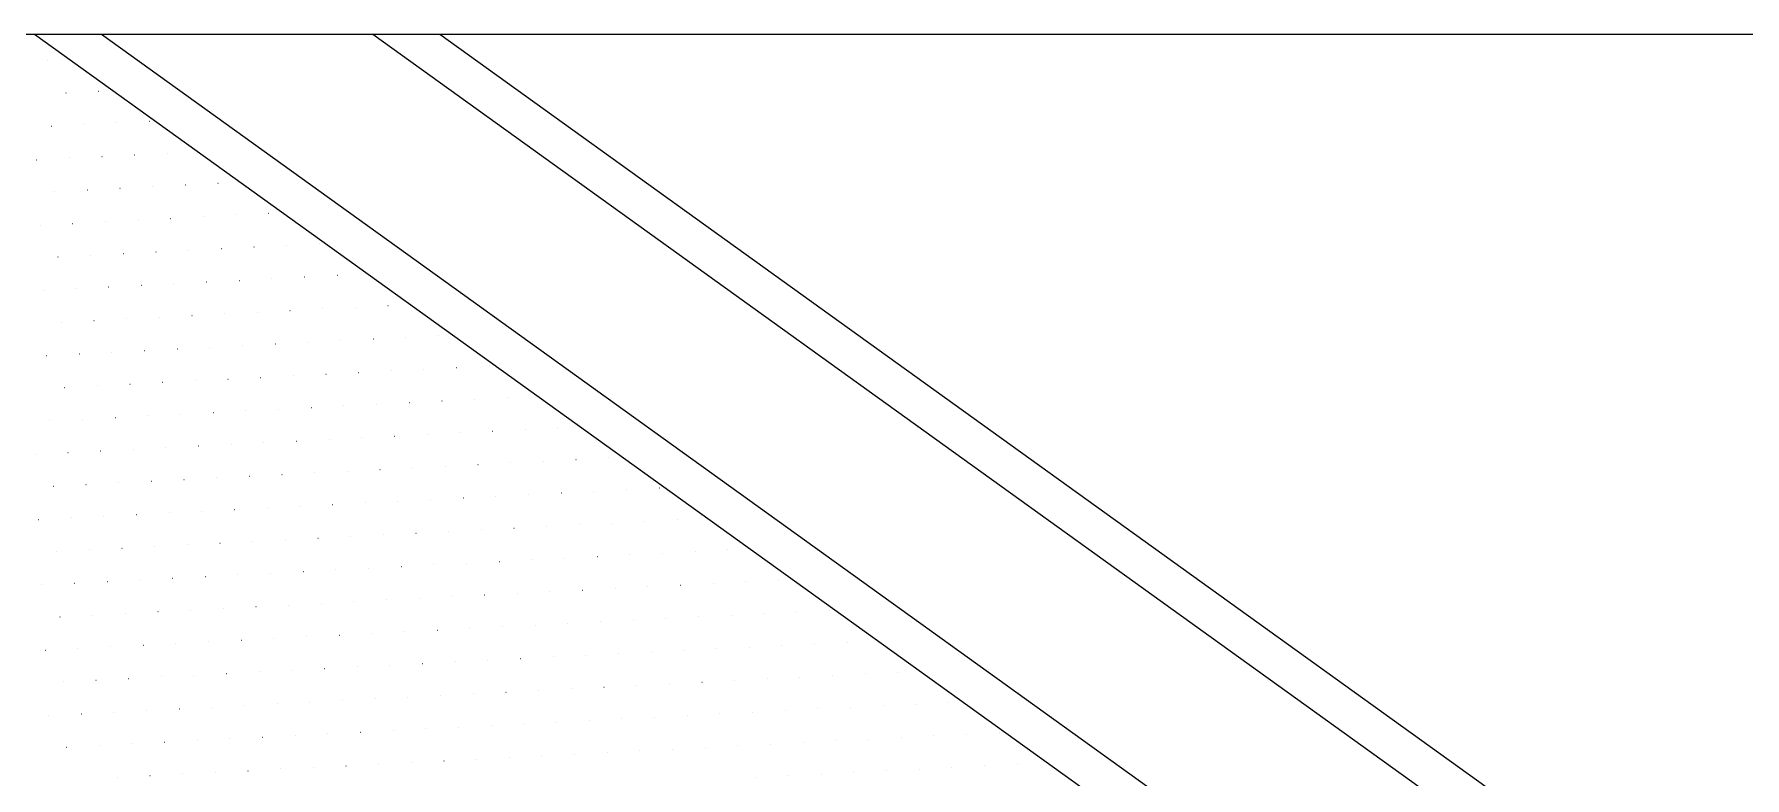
# Model space of a CAD drawing. Header units: centimetres. Extents: x -16179 to 12840, y -10704 to 3856.
# Drawn here: x 11086.4 to 11217.2, y -5000.4 to -4943.6 of the extents above; entities that cross this region are included whole.
import ezdxf

# ---------------------------------------------------------------- set-up
doc = ezdxf.new("R2010")
doc.units = ezdxf.units.CM
doc.header["$MEASUREMENT"] = 0
doc.layers.add('AA pareti non sezionate_Num_Penna__2_Num_Penna__2_Num_Penna__2_Num_Penna__2_Num_Penna__2_Num_Penna__2_Num_Penna__2_Num_Penna__2_Num_Penna__2_Num_Penna__2', color=2, linetype='Continuous', lineweight=18)
doc.layers.add('AA- arredo_Num_Penna__8_Num_Penna__8_Num_Penna__8_Num_Penna__8_Num_Penna__8_Num_Penna__8_Num_Penna__8_Num_Penna__8_Num_Penna__8_Num_Penna__8', color=8, linetype='Continuous', lineweight=18)

msp = doc.modelspace()

# ---------------------------------------------------------------- linework, layer by layer
at = {"layer": 'AA pareti non sezionate_Num_Penna__2_Num_Penna__2_Num_Penna__2_Num_Penna__2_Num_Penna__2_Num_Penna__2_Num_Penna__2_Num_Penna__2_Num_Penna__2_Num_Penna__2', "color": 2, "linetype": 'Continuous', "lineweight": 18}
msp.add_line((10077.96, -4943.55), (11293.69, -4943.55), dxfattribs=at)
at = {"layer": 'AA- arredo_Num_Penna__8_Num_Penna__8_Num_Penna__8_Num_Penna__8_Num_Penna__8_Num_Penna__8_Num_Penna__8_Num_Penna__8_Num_Penna__8_Num_Penna__8', "color": 8, "linetype": 'Continuous', "lineweight": 18}
for p, q in [((11086.42, -4943.55), (11180.09, -5010.96)), ((11091.56, -4943.55), (11184.28, -5010.28)), ((11108.54, -4943.55), (11108.54, -4943.55)), ((11108.54, -4943.55), (11108.54, -4943.55)), ((11112.28, -4943.55), (11331.24, -5101.13)), ((11117.42, -4943.55), (11335.42, -5100.45)), ((11087.46, -4945.6), (11087.46, -4945.6)), ((11088.83, -4948.03), (11088.84, -4948.03)), ((11091.33, -4947.9), (11091.34, -4947.9)), ((11087.71, -4950.59), (11087.72, -4950.59)), ((11090.21, -4950.46), (11090.21, -4950.46)), ((11092.71, -4950.34), (11092.71, -4950.34)), ((11095.2, -4950.21), (11095.21, -4950.21)), ((11094.08, -4952.77), (11094.09, -4952.77)), ((11096.58, -4952.64), (11096.58, -4952.64)), ((11086.59, -4953.15), (11086.6, -4953.15)), ((11089.09, -4953.02), (11089.09, -4953.02)), ((11091.58, -4952.9), (11091.59, -4952.9)), ((11092.96, -4955.33), (11092.97, -4955.33)), ((11095.46, -4955.2), (11095.46, -4955.2)), ((11097.95, -4955.08), (11097.96, -4955.08)), ((11100.45, -4954.95), (11100.46, -4954.95)), ((11087.97, -4955.58), (11087.97, -4955.58)), ((11090.46, -4955.46), (11090.47, -4955.46)), ((11089.34, -4958.02), (11089.35, -4958.02)), ((11091.84, -4957.89), (11091.84, -4957.89)), ((11094.34, -4957.76), (11094.34, -4957.76)), ((11096.83, -4957.64), (11096.84, -4957.64)), ((11099.33, -4957.51), (11099.33, -4957.51)), ((11101.83, -4957.38), (11101.83, -4957.38)), ((11104.32, -4957.25), (11104.33, -4957.25)), ((11086.85, -4958.15), (11086.85, -4958.15)), ((11088.22, -4960.58), (11088.23, -4960.58)), ((11090.72, -4960.45), (11090.72, -4960.45)), ((11093.21, -4960.32), (11093.22, -4960.32)), ((11095.71, -4960.2), (11095.72, -4960.2)), ((11098.21, -4960.07), (11098.21, -4960.07)), ((11100.7, -4959.94), (11100.71, -4959.94)), ((11103.2, -4959.81), (11103.21, -4959.81)), ((11105.7, -4959.69), (11105.7, -4959.69)), ((11108.2, -4959.56), (11108.2, -4959.56)), ((11087.1, -4963.14), (11087.1, -4963.14)), ((11089.6, -4963.01), (11089.6, -4963.01)), ((11092.09, -4962.88), (11092.1, -4962.88)), ((11094.59, -4962.76), (11094.6, -4962.76)), ((11097.09, -4962.63), (11097.09, -4962.63)), ((11099.58, -4962.5), (11099.59, -4962.5)), ((11102.08, -4962.38), (11102.09, -4962.38)), ((11104.58, -4962.25), (11104.58, -4962.25)), ((11107.07, -4962.12), (11107.08, -4962.12)), ((11109.57, -4961.99), (11109.58, -4961.99)), ((11108.45, -4964.55), (11108.45, -4964.55)), ((11110.95, -4964.43), (11110.95, -4964.43)), ((11113.44, -4964.3), (11113.45, -4964.3)), ((11088.48, -4965.57), (11088.48, -4965.57)), ((11090.97, -4965.44), (11090.98, -4965.44)), ((11093.47, -4965.32), (11093.47, -4965.32)), ((11095.97, -4965.19), (11095.97, -4965.19)), ((11098.46, -4965.06), (11098.47, -4965.06)), ((11100.96, -4964.94), (11100.96, -4964.94)), ((11103.46, -4964.81), (11103.46, -4964.81)), ((11105.95, -4964.68), (11105.96, -4964.68)), ((11107.33, -4967.11), (11107.33, -4967.11)), ((11109.83, -4966.99), (11109.83, -4966.99)), ((11112.32, -4966.86), (11112.33, -4966.86)), ((11114.82, -4966.73), (11114.82, -4966.73)), ((11117.32, -4966.61), (11117.32, -4966.61)), ((11087.35, -4968.13), (11087.36, -4968.13)), ((11089.85, -4968), (11089.86, -4968)), ((11092.35, -4967.88), (11092.35, -4967.88)), ((11094.84, -4967.75), (11094.85, -4967.75)), ((11097.34, -4967.62), (11097.35, -4967.62)), ((11099.84, -4967.5), (11099.84, -4967.5)), ((11102.34, -4967.37), (11102.34, -4967.37)), ((11104.83, -4967.24), (11104.84, -4967.24)), ((11106.21, -4969.67), (11106.21, -4969.67)), ((11108.7, -4969.55), (11108.71, -4969.55)), ((11111.2, -4969.42), (11111.21, -4969.42)), ((11113.7, -4969.29), (11113.7, -4969.29)), ((11116.19, -4969.17), (11116.2, -4969.17)), ((11118.69, -4969.04), (11118.7, -4969.04)), ((11121.19, -4968.91), (11121.19, -4968.91)), ((11088.73, -4970.57), (11088.74, -4970.57)), ((11091.23, -4970.44), (11091.23, -4970.44)), ((11093.72, -4970.31), (11093.73, -4970.31)), ((11096.22, -4970.18), (11096.23, -4970.18)), ((11098.72, -4970.06), (11098.72, -4970.06)), ((11101.21, -4969.93), (11101.22, -4969.93)), ((11103.71, -4969.8), (11103.72, -4969.8)), ((11102.59, -4972.36), (11102.59, -4972.36)), ((11105.09, -4972.24), (11105.09, -4972.24)), ((11107.58, -4972.11), (11107.59, -4972.11)), ((11110.08, -4971.98), (11110.08, -4971.98)), ((11112.58, -4971.85), (11112.58, -4971.85)), ((11115.07, -4971.73), (11115.08, -4971.73)), ((11117.57, -4971.6), (11117.58, -4971.6)), ((11120.07, -4971.47), (11120.07, -4971.47)), ((11122.56, -4971.34), (11122.57, -4971.34)), ((11087.61, -4973.13), (11087.61, -4973.13)), ((11090.11, -4973), (11090.11, -4973)), ((11092.6, -4972.87), (11092.61, -4972.87)), ((11095.1, -4972.74), (11095.1, -4972.74)), ((11097.6, -4972.62), (11097.6, -4972.62)), ((11100.09, -4972.49), (11100.1, -4972.49)), ((11126.44, -4973.65), (11126.44, -4973.65)), ((11101.47, -4974.92), (11101.47, -4974.92)), ((11103.97, -4974.8), (11103.97, -4974.8)), ((11106.46, -4974.67), (11106.47, -4974.67)), ((11108.96, -4974.54), (11108.96, -4974.54)), ((11111.46, -4974.41), (11111.46, -4974.41)), ((11113.95, -4974.29), (11113.96, -4974.29)), ((11116.45, -4974.16), (11116.45, -4974.16)), ((11118.95, -4974.03), (11118.95, -4974.03)), ((11121.44, -4973.91), (11121.45, -4973.91)), ((11123.94, -4973.78), (11123.94, -4973.78)), ((11086.49, -4975.69), (11086.49, -4975.69)), ((11088.98, -4975.56), (11088.99, -4975.56)), ((11091.48, -4975.43), (11091.49, -4975.43)), ((11093.98, -4975.3), (11093.98, -4975.3)), ((11096.47, -4975.18), (11096.48, -4975.18)), ((11098.97, -4975.05), (11098.98, -4975.05)), ((11122.82, -4976.34), (11122.82, -4976.34)), ((11125.31, -4976.21), (11125.32, -4976.21)), ((11127.81, -4976.08), (11127.82, -4976.08)), ((11130.31, -4975.96), (11130.31, -4975.96)), ((11097.85, -4977.61), (11097.86, -4977.61)), ((11100.35, -4977.48), (11100.35, -4977.48)), ((11102.84, -4977.36), (11102.85, -4977.36)), ((11105.34, -4977.23), (11105.35, -4977.23)), ((11107.84, -4977.1), (11107.84, -4977.1)), ((11110.33, -4976.97), (11110.34, -4976.97)), ((11112.83, -4976.85), (11112.84, -4976.85)), ((11115.33, -4976.72), (11115.33, -4976.72)), ((11117.82, -4976.59), (11117.83, -4976.59)), ((11120.32, -4976.47), (11120.33, -4976.47)), ((11087.86, -4978.12), (11087.87, -4978.12)), ((11090.36, -4977.99), (11090.37, -4977.99)), ((11092.86, -4977.86), (11092.86, -4977.86)), ((11095.35, -4977.74), (11095.36, -4977.74)), ((11121.7, -4978.9), (11121.7, -4978.9)), ((11124.19, -4978.77), (11124.2, -4978.77)), ((11126.69, -4978.64), (11126.7, -4978.64)), ((11129.19, -4978.52), (11129.19, -4978.52)), ((11131.68, -4978.39), (11131.69, -4978.39)), ((11134.18, -4978.26), (11134.19, -4978.26)), ((11096.73, -4980.17), (11096.73, -4980.17)), ((11099.23, -4980.04), (11099.23, -4980.04)), ((11101.72, -4979.92), (11101.73, -4979.92)), ((11104.22, -4979.79), (11104.22, -4979.79)), ((11106.72, -4979.66), (11106.72, -4979.66)), ((11109.21, -4979.53), (11109.22, -4979.53)), ((11111.71, -4979.41), (11111.71, -4979.41)), ((11114.21, -4979.28), (11114.21, -4979.28)), ((11116.7, -4979.15), (11116.71, -4979.15)), ((11119.2, -4979.03), (11119.21, -4979.03)), ((11086.74, -4980.68), (11086.75, -4980.68)), ((11089.24, -4980.55), (11089.24, -4980.55)), ((11091.74, -4980.43), (11091.74, -4980.43)), ((11094.23, -4980.3), (11094.24, -4980.3)), ((11120.58, -4981.46), (11120.58, -4981.46)), ((11123.07, -4981.33), (11123.08, -4981.33)), ((11125.57, -4981.2), (11125.57, -4981.2)), ((11128.07, -4981.08), (11128.07, -4981.08)), ((11130.56, -4980.95), (11130.57, -4980.95)), ((11133.06, -4980.82), (11133.06, -4980.82)), ((11135.56, -4980.7), (11135.56, -4980.7)), ((11093.11, -4982.86), (11093.12, -4982.86)), ((11095.61, -4982.73), (11095.61, -4982.73)), ((11098.1, -4982.6), (11098.11, -4982.6)), ((11100.6, -4982.48), (11100.61, -4982.48)), ((11103.1, -4982.35), (11103.1, -4982.35)), ((11105.6, -4982.22), (11105.6, -4982.22)), ((11108.09, -4982.1), (11108.1, -4982.1)), ((11110.59, -4981.97), (11110.59, -4981.97)), ((11113.09, -4981.84), (11113.09, -4981.84)), ((11115.58, -4981.71), (11115.59, -4981.71)), ((11118.08, -4981.59), (11118.08, -4981.59)), ((11088.12, -4983.11), (11088.12, -4983.11)), ((11090.61, -4982.99), (11090.62, -4982.99)), ((11116.96, -4984.15), (11116.96, -4984.15)), ((11119.45, -4984.02), (11119.46, -4984.02)), ((11121.95, -4983.89), (11121.96, -4983.89)), ((11124.45, -4983.76), (11124.45, -4983.76)), ((11126.94, -4983.64), (11126.95, -4983.64)), ((11129.44, -4983.51), (11129.45, -4983.51)), ((11131.94, -4983.38), (11131.94, -4983.38)), ((11134.44, -4983.26), (11134.44, -4983.26)), ((11136.93, -4983.13), (11136.94, -4983.13)), ((11139.43, -4983), (11139.43, -4983)), ((11091.99, -4985.42), (11092, -4985.42)), ((11094.49, -4985.29), (11094.49, -4985.29)), ((11096.98, -4985.16), (11096.99, -4985.16)), ((11099.48, -4985.04), (11099.49, -4985.04)), ((11101.98, -4984.91), (11101.98, -4984.91)), ((11104.47, -4984.78), (11104.48, -4984.78)), ((11106.97, -4984.66), (11106.98, -4984.66)), ((11109.47, -4984.53), (11109.47, -4984.53)), ((11111.96, -4984.4), (11111.97, -4984.4)), ((11114.46, -4984.27), (11114.47, -4984.27)), ((11140.8, -4985.43), (11140.81, -4985.43)), ((11143.3, -4985.31), (11143.31, -4985.31)), ((11087, -4985.67), (11087, -4985.67)), ((11089.49, -4985.55), (11089.5, -4985.55)), ((11115.84, -4986.71), (11115.84, -4986.71)), ((11118.33, -4986.58), (11118.34, -4986.58)), ((11120.83, -4986.45), (11120.84, -4986.45)), ((11123.33, -4986.33), (11123.33, -4986.33)), ((11125.82, -4986.2), (11125.83, -4986.2)), ((11128.32, -4986.07), (11128.33, -4986.07)), ((11130.82, -4985.94), (11130.82, -4985.94)), ((11133.31, -4985.82), (11133.32, -4985.82)), ((11135.81, -4985.69), (11135.82, -4985.69)), ((11138.31, -4985.56), (11138.31, -4985.56)), ((11088.37, -4988.11), (11088.38, -4988.11)), ((11090.87, -4987.98), (11090.87, -4987.98)), ((11093.37, -4987.85), (11093.37, -4987.85)), ((11095.86, -4987.72), (11095.87, -4987.72)), ((11098.36, -4987.6), (11098.36, -4987.6)), ((11100.86, -4987.47), (11100.86, -4987.47)), ((11103.35, -4987.34), (11103.36, -4987.34)), ((11105.85, -4987.22), (11105.85, -4987.22)), ((11108.35, -4987.09), (11108.35, -4987.09)), ((11110.84, -4986.96), (11110.85, -4986.96)), ((11113.34, -4986.83), (11113.34, -4986.83)), ((11139.68, -4988), (11139.69, -4988)), ((11142.18, -4987.87), (11142.18, -4987.87)), ((11144.68, -4987.74), (11144.68, -4987.74)), ((11147.17, -4987.61), (11147.18, -4987.61)), ((11112.22, -4989.39), (11112.22, -4989.39)), ((11114.72, -4989.27), (11114.72, -4989.27)), ((11117.21, -4989.14), (11117.22, -4989.14)), ((11119.71, -4989.01), (11119.71, -4989.01)), ((11122.21, -4988.89), (11122.21, -4988.89)), ((11124.7, -4988.76), (11124.71, -4988.76)), ((11127.2, -4988.63), (11127.2, -4988.63)), ((11129.7, -4988.5), (11129.7, -4988.5)), ((11132.19, -4988.38), (11132.2, -4988.38)), ((11134.69, -4988.25), (11134.69, -4988.25)), ((11137.19, -4988.12), (11137.19, -4988.12)), ((11087.25, -4990.67), (11087.26, -4990.67)), ((11089.75, -4990.54), (11089.75, -4990.54)), ((11092.24, -4990.41), (11092.25, -4990.41)), ((11094.74, -4990.29), (11094.75, -4990.29)), ((11097.24, -4990.16), (11097.24, -4990.16)), ((11099.73, -4990.03), (11099.74, -4990.03)), ((11102.23, -4989.9), (11102.24, -4989.9)), ((11104.73, -4989.78), (11104.73, -4989.78)), ((11107.23, -4989.65), (11107.23, -4989.65)), ((11109.72, -4989.52), (11109.73, -4989.52)), ((11136.07, -4990.68), (11136.07, -4990.68)), ((11138.56, -4990.56), (11138.57, -4990.56)), ((11141.06, -4990.43), (11141.06, -4990.43)), ((11143.56, -4990.3), (11143.56, -4990.3)), ((11146.05, -4990.17), (11146.06, -4990.17)), ((11148.55, -4990.05), (11148.55, -4990.05)), ((11111.1, -4991.95), (11111.1, -4991.95)), ((11113.59, -4991.83), (11113.6, -4991.83)), ((11116.09, -4991.7), (11116.1, -4991.7)), ((11118.59, -4991.57), (11118.59, -4991.57)), ((11121.08, -4991.45), (11121.09, -4991.45)), ((11123.58, -4991.32), (11123.59, -4991.32)), ((11126.08, -4991.19), (11126.08, -4991.19)), ((11128.57, -4991.06), (11128.58, -4991.06)), ((11131.07, -4990.94), (11131.08, -4990.94)), ((11133.57, -4990.81), (11133.57, -4990.81)), ((11088.63, -4993.1), (11088.63, -4993.1)), ((11091.12, -4992.97), (11091.13, -4992.97)), ((11093.62, -4992.85), (11093.63, -4992.85)), ((11096.12, -4992.72), (11096.12, -4992.72)), ((11098.61, -4992.59), (11098.62, -4992.59)), ((11101.11, -4992.46), (11101.12, -4992.46)), ((11103.61, -4992.34), (11103.61, -4992.34)), ((11106.1, -4992.21), (11106.11, -4992.21)), ((11108.6, -4992.08), (11108.61, -4992.08)), ((11134.94, -4993.24), (11134.95, -4993.24)), ((11137.44, -4993.12), (11137.45, -4993.12)), ((11139.94, -4992.99), (11139.94, -4992.99)), ((11142.43, -4992.86), (11142.44, -4992.86)), ((11144.93, -4992.73), (11144.94, -4992.73)), ((11147.43, -4992.61), (11147.43, -4992.61)), ((11149.92, -4992.48), (11149.93, -4992.48)), ((11152.42, -4992.35), (11152.43, -4992.35)), ((11107.48, -4994.64), (11107.48, -4994.64)), ((11109.98, -4994.52), (11109.98, -4994.52)), ((11112.47, -4994.39), (11112.48, -4994.39)), ((11114.97, -4994.26), (11114.97, -4994.26)), ((11117.47, -4994.13), (11117.47, -4994.13)), ((11119.96, -4994.01), (11119.97, -4994.01)), ((11122.46, -4993.88), (11122.47, -4993.88)), ((11124.96, -4993.75), (11124.96, -4993.75)), ((11127.45, -4993.62), (11127.46, -4993.62)), ((11129.95, -4993.5), (11129.96, -4993.5)), ((11132.45, -4993.37), (11132.45, -4993.37)), ((11087.51, -4995.66), (11087.51, -4995.66)), ((11090, -4995.53), (11090.01, -4995.53)), ((11092.5, -4995.41), (11092.5, -4995.41)), ((11095, -4995.28), (11095, -4995.28)), ((11097.49, -4995.15), (11097.5, -4995.15)), ((11099.99, -4995.02), (11099.99, -4995.02)), ((11102.49, -4994.9), (11102.49, -4994.9)), ((11104.98, -4994.77), (11104.99, -4994.77)), ((11131.33, -4995.93), (11131.33, -4995.93)), ((11133.82, -4995.8), (11133.83, -4995.8)), ((11136.32, -4995.68), (11136.32, -4995.68)), ((11138.82, -4995.55), (11138.82, -4995.55)), ((11141.31, -4995.42), (11141.32, -4995.42)), ((11143.81, -4995.29), (11143.81, -4995.29)), ((11146.31, -4995.17), (11146.31, -4995.17)), ((11148.8, -4995.04), (11148.81, -4995.04)), ((11151.3, -4994.91), (11151.31, -4994.91)), ((11153.8, -4994.79), (11153.8, -4994.79)), ((11156.29, -4994.66), (11156.3, -4994.66)), ((11106.36, -4997.2), (11106.36, -4997.2)), ((11108.86, -4997.08), (11108.86, -4997.08)), ((11111.35, -4996.95), (11111.36, -4996.95)), ((11113.85, -4996.82), (11113.85, -4996.82)), ((11116.35, -4996.69), (11116.35, -4996.69)), ((11118.84, -4996.57), (11118.85, -4996.57)), ((11121.34, -4996.44), (11121.34, -4996.44)), ((11123.84, -4996.31), (11123.84, -4996.31)), ((11126.33, -4996.19), (11126.34, -4996.19)), ((11128.83, -4996.06), (11128.83, -4996.06)), ((11155.17, -4997.22), (11155.18, -4997.22)), ((11157.67, -4997.09), (11157.67, -4997.09)), ((11160.17, -4996.96), (11160.17, -4996.96)), ((11088.88, -4998.09), (11088.89, -4998.09)), ((11091.38, -4997.97), (11091.38, -4997.97)), ((11093.87, -4997.84), (11093.88, -4997.84)), ((11096.37, -4997.71), (11096.38, -4997.71)), ((11098.87, -4997.58), (11098.87, -4997.58)), ((11101.36, -4997.46), (11101.37, -4997.46)), ((11103.86, -4997.33), (11103.87, -4997.33)), ((11130.2, -4998.49), (11130.21, -4998.49)), ((11132.7, -4998.36), (11132.71, -4998.36)), ((11135.2, -4998.24), (11135.2, -4998.24)), ((11137.7, -4998.11), (11137.7, -4998.11)), ((11140.19, -4997.98), (11140.2, -4997.98)), ((11142.69, -4997.85), (11142.69, -4997.85)), ((11145.19, -4997.73), (11145.19, -4997.73)), ((11147.68, -4997.6), (11147.69, -4997.6)), ((11150.18, -4997.47), (11150.18, -4997.47)), ((11152.68, -4997.35), (11152.68, -4997.35)), ((11105.24, -4999.76), (11105.24, -4999.76)), ((11107.73, -4999.64), (11107.74, -4999.64)), ((11110.23, -4999.51), (11110.24, -4999.51)), ((11112.73, -4999.38), (11112.73, -4999.38)), ((11115.22, -4999.25), (11115.23, -4999.25)), ((11117.72, -4999.13), (11117.73, -4999.13)), ((11120.22, -4999), (11120.22, -4999)), ((11122.71, -4998.87), (11122.72, -4998.87)), ((11125.21, -4998.75), (11125.22, -4998.75)), ((11127.71, -4998.62), (11127.71, -4998.62)), ((11154.05, -4999.78), (11154.06, -4999.78)), ((11156.55, -4999.65), (11156.55, -4999.65)), ((11159.04, -4999.52), (11159.05, -4999.52)), ((11161.54, -4999.4), (11161.55, -4999.4)), ((11092.75, -5000.4), (11092.76, -5000.4)), ((11095.25, -5000.27), (11095.26, -5000.27)), ((11097.75, -5000.14), (11097.75, -5000.14)), ((11100.24, -5000.02), (11100.25, -5000.02)), ((11102.74, -4999.89), (11102.75, -4999.89)), ((11141.57, -5000.42), (11141.57, -5000.42)), ((11144.06, -5000.29), (11144.07, -5000.29)), ((11146.56, -5000.16), (11146.57, -5000.16)), ((11149.06, -5000.03), (11149.06, -5000.03)), ((11151.55, -4999.91), (11151.56, -4999.91))]:
    msp.add_line(p, q, dxfattribs=at)

doc.saveas('drawing.dxf')
